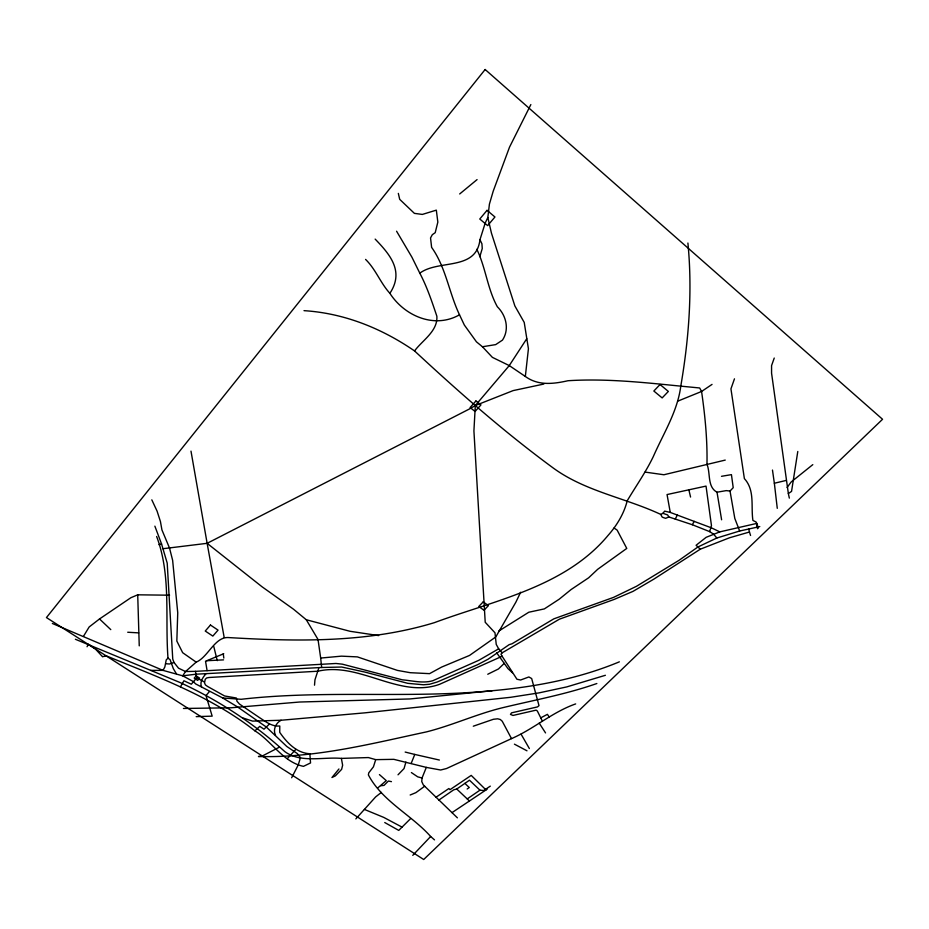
<?xml version="1.0" encoding="UTF-8"?>
<svg xmlns="http://www.w3.org/2000/svg" width="929" height="929" viewBox="0 0 929 929"><rect width="100%" height="100%" fill="white"/><g stroke="black" fill="none" stroke-linecap="round" stroke-linejoin="round"><path stroke-width="1.39" d="M721.612 519.799L717.014 492.207C707.062 486.912 710.685 473.221 706.969 464.245C707.457 439.893 705.088 415.739 701.569 391.481L699.665 387.974L680.783 386.15C643.309 382.434 605.708 378.347 568.002 380.727C553.394 384.002 538.123 385.895 525.338 376.454L528.427 348.723L524.223 322.409L514.863 305.931L491.441 233.109L487.83 217.525L489.42 204.101L493.206 191.188L509.51 147.177L530.854 104.571M575.666 703.915C552.418 712.032 533.896 728.893 511.519 738.625L446.489 768.538L440.648 770.013L426.318 767.389L422.033 778.014L421.754 781.568L423.299 784.9L457.393 817.834M314.513 685.184L314.966 679.784L318.949 667.626L321.655 667.486L341.698 667.034L364.772 672.039L407.796 683.338L423.403 684.766L429.581 684.255L437.373 681.956L477.611 664.676L488.015 659.253L509.173 644.645L511.984 643.797L553.835 618.842L613.535 597.393L636.539 586.269L679.076 560.292L697.923 546.984L716.851 538.007L739.658 531.005L759.771 526.592M75.388 639.268L150.73 670.378L163.051 670.39L164.851 666.941L166.221 659.915L167.986 658.127C164.967 617.715 171.308 575.202 156.629 536.486M102.55 656.664L106.614 655.99C157.779 676.974 210.976 696.309 254.929 730.844C271.837 741.33 283.113 762.105 303.469 766.355L310.541 762.941L309.845 753.733C296.514 753.082 286.782 742.515 279.734 732.354L279.78 726.002C271.814 726.745 265.833 721.705 259.597 717.687L239.473 704.054L237 701.267L236.314 698.004L224.563 695.96L207.585 686.461L205.437 684.928L204.519 682.885L205.228 679.32L206.633 677.973L208.967 677.496L318.043 671.202C359.558 661.483 399.307 698.968 439.626 684.29L502.136 656.257L516.942 679.25L520.612 680.005L528.88 676.962L531.678 678.553L539.006 705.645L537.485 706.911L511.542 712.845L510.462 714.401L512.982 715.446L536.161 710.139L537.368 711.045L542.315 721.009M797.79 451.482L791.554 491.383L788.361 493.589L789.336 498.118M52.349 623.464L163.051 670.39L182.699 675.824L185.533 671.528L196.182 662.133C207.817 657.418 214.564 637.317 227.744 637.526C296.653 641.556 367.652 643.042 434.424 622.639C494.437 600.366 565.064 587.047 608.007 535.487C616.821 525.466 623.986 513.772 627.226 500.743C635.982 486.053 645.864 472.048 653.296 456.603C663.387 433.553 677.52 411.582 680.783 386.15C688.9 338.911 692.558 290.835 687.901 243.026M405.903 762.082L404.045 768.562L398.018 774.809M479.828 256.671L482.256 248.519L481.919 243.781L479.956 239.694L485.24 222.972L487.83 217.525M426.318 767.389L393.85 759.341L375.711 759.643L373.446 766.82L368.778 772.823L368.383 774.891C382.005 801.042 411.489 814.965 430.65 836.495L434.505 839.886M304.004 310.658C344.136 313.178 381.691 328.309 414.555 350.93C422.393 340.269 437.919 331.2 436.862 316.232C431.939 301.6 427.026 286.852 419.803 273.172C438.616 259.168 476.263 271.268 479.956 239.694M734.467 378.823L730.949 388.868L744.373 478.598C755.103 490.338 750.783 506.259 752.908 520.437L756.125 522.028L757.541 528.74M411.164 763.452L414.775 754.441L439.382 760.038M525.338 376.454L509.266 365.585L492.393 357.363L482.453 346.761L476.449 341.837L464.337 325.034L459.507 314.792C434.609 329.075 404.533 316.046 389.878 293.32C404.324 271.523 390.331 254.801 375.153 239.101M716.851 538.007L713.518 534.105L709.64 531.62L711.475 525.663L706.028 486.099L667.057 494.553L670.262 512.425L711.312 527.8L719.801 531.876L757.065 523.341L758.064 528.241M520.658 592.226L515.862 602.189L495.784 636.946L469.517 655.444L441.6 667.092L429.546 673.653L410.177 672.689L397.38 670.39L357.363 656.884L341.431 656.153L320.679 658.057L318.02 639.466L306.291 619.759L293.471 609.18L261.99 586.733L207.132 543.314L190.991 451.122M774.24 358.048L771.569 365.608L771.569 373.168L788.361 493.589M87.047 646.735L88.383 644.238L95.176 648.744L102.422 656.582M675.22 519.067L677.357 515.084M694.207 521.378L692.314 524.722L668.857 516.965L667.626 514.945L662.934 513.319L660.693 514.387C625.345 497.828 585.328 491.441 553.266 468.03C504.447 432.194 458.903 392.096 414.555 350.93M180.423 686.833L183.93 680.771L191.316 684.208L196.785 677.903L195.415 671.353L185.533 671.528L178.531 668.183L173.99 662.447L172.748 659.056L167.208 563.113L161.553 543.976L154.876 526.151M83.54 636.226L89.161 626.97L99.519 618.958L130.838 597.742L137.713 594.815L169.577 595.199M291.648 777.77L298.255 764.915L300.473 757.623L297.234 753.512L286.794 746.475L266.286 727.012L237.336 706.783L222.681 697.969L195.647 683.918L193.255 681.526L182.699 675.824L196.019 674.199L318.949 667.626M526.755 338.725L509.266 365.585L475.311 405.543L469.923 408.725L207.132 543.314L162.935 548.725M787.072 487.504L791.148 482L812.805 464.639M662.934 513.319L664.653 511.147L670.262 512.425M206.041 673.664C202.882 677.299 199.421 682.153 201.616 687.181M209.339 691.64L206.006 695.589L212.172 716.143L196.193 716.642M355.853 818.89L375.641 796.919L381.366 792.414M338.934 768.991L331.955 777.515L335.346 775.889L341.617 769.375L342.638 765.217L341.373 758.401C323.048 756.74 300.671 763.336 284.738 751.561C253.687 723.285 218.245 700.083 180.087 682.548L150.73 670.378M254.929 730.844L259.748 726.362L263.999 729.184L269.294 724.19M412.766 855.354L430.65 836.495M717.014 492.207L726.246 490.617L730.02 491.046L733.213 487.69L731.437 474.638L721.496 476.31M287.305 758.633L295.863 749.401M384.745 822.537L398.75 830.398L410.63 818.588M477.076 179.599L459.681 193.964M496.678 652.808L504.238 663.376L498.443 668.973L487.748 674.257M377.604 788.071L386.278 780.627L379.427 774.6M605.394 675.29L566.736 686.914L539.006 692.883L510.416 697.331L364.888 712.845L281.092 720.254C275.808 723.006 272.72 729.648 275.507 735.245M748.669 528.856L749.459 532.015L729.486 537.786L700.28 549.202L653.726 579.208L632.986 591.378L614.139 599.437L559.397 619.19L502.159 652.82L500.963 654.202L502.136 656.257M424.681 786.248L415.89 792.646L410.177 795.003M467.159 789L469.273 787.525L464.883 783.391L456.754 789.023L453.724 789.813L438.778 800.136M464.883 783.391L469.482 780.209L479.945 790.173L483.719 790.533L490.303 786.131M456.754 789.023L467.229 798.917L479.945 790.173M435.91 797.303L448.87 788.547L450.031 789.662L471.212 775.39L485.995 789.929M452.005 812.631L487.202 789.127M498.652 631.139L528.822 612.223L544.348 608.901L559.177 599.217L571.114 589.532L588.638 577.803L597.707 569.28L626.773 548.424L617.146 530.122L614.069 528.009M502.159 652.82L498.676 648.814L478.923 660.252L432.833 680.713C422.927 683.639 412.348 680.678 402.303 679.819L342.348 664.165L335.961 663.48L195.415 671.353M279.49 747.125L262.036 756.136L258.436 756.508C315.605 758.087 371.089 743.746 426.504 731.878C452.876 725.224 477.669 713.553 504.18 707.341C535.197 699.909 566.667 694.114 596.848 683.523M540.724 717.862L547.413 714.343L549.132 716.921M712.044 384.397L701.569 391.481L677.717 401.165M668.857 516.965L665.64 518.324L664.223 517.871L662.203 517.116L660.693 514.387M223.738 653.726L205.53 661.216L207.097 670.657M619.364 661.831C578.953 678.658 535.615 686.821 492.173 690.735L409.944 698.945L299.602 702.022L230.891 707.793L183.443 708.467M719.801 531.876L706.145 537.322L696.1 545.277L700.28 549.202M473.291 726.211L493.438 719.267L497.689 718.802L500.336 719.522L502.252 721.252L511.519 738.625M173.99 662.447L169.496 663.991L165.78 663.747M158.975 544.696L161.553 543.976M777.271 508.337L774.356 483.243L786.108 480.456M725.247 460.087L663.921 474.754L645.063 472.095M543.848 384.049L513.145 390.598L475.311 405.543L473.918 430.893L485.217 622.267L494.983 632.8L496.237 644.401L498.676 648.814M380.774 785.737L384.037 785.388L388.38 781.022L391.446 781.649M482.453 346.761L495.691 344.613L502.473 340.119C509.626 329.342 506.212 315.465 497.34 306.756C487.423 288.756 485.762 267.703 476.821 249.286M492.173 690.735C408.609 698.771 324.604 689.678 241.134 699.293L222.681 697.969M206.737 660.716L223.552 659.869M341.373 758.401L368.383 757.565L375.711 759.643M281.092 720.254L252.63 721.113L243.038 718.024M127.714 632.243L138.688 632.881M378.695 635.599L350.001 631.279L306.291 619.759M405.172 752.06L414.775 754.441M422.033 778.014L417.69 776.83L411.384 772.568M692.314 524.722L709.64 531.62M364.389 809.414L383.758 817.404L402.048 827.124M204.345 681.979L196.785 677.903M514.422 744.164L526.987 750.806M196.182 662.133L182.665 652.692L176.835 641.056L177.741 612.768L172.631 560.315L169.554 548.133L161.936 529.925L160.438 521.541L157.082 511.136L151.81 499.837M167.986 658.127L170.112 659.706L173.351 668.694L176.289 673.618M512.471 672.782L507.931 668.59L504.238 663.376M467.229 798.917L469.424 800.995M99.519 618.958L110.783 629.63M389.878 293.32C380.402 282.939 375.746 269.282 365.573 259.4M539.215 723.134L545.544 732.923M396.578 231.216L411.895 257.147L419.803 273.172M521.064 734.154L529.356 748.53M730.02 491.046L734.816 518.475L739.658 531.005M459.507 314.792C449.044 292.879 445.839 267.169 431.613 247.369L430.545 237.929L432.322 234.689L435.213 232.68L437.838 222.112L436.328 210.14L422.347 214.425L414.404 213.368L399.702 199.34L398.332 193.395M750.562 535.464L749.459 532.015M213.786 646.514L217.258 660.658M688.9 490.001L690.561 497.05M207.132 543.314L224.156 637.329M320.679 658.057L321.655 667.486M772.475 470.062L774.356 483.243M223.262 653.923L223.819 658.08M139.245 645.852L137.713 594.815M485.135 69.501L46.45 617.576L423.705 859.499L882.55 419.281L485.135 69.501M487.04 210.337L479.77 219.012L487.667 225.619L494.948 216.98L487.04 210.337M210.453 625.043L205.251 631.046L212.834 636.098L218.048 630.117L210.453 625.043M196.182 675.871L194.207 678.124L197.668 680.365L199.642 678.124L196.182 675.871M475.938 400.956L470.074 407.541L475.091 411.454L480.967 404.881L475.938 400.956M660.043 384.513L653.842 391.028L662.156 397.914L668.357 391.434L660.043 384.513M483.231 601.864L478.783 606.486L483.974 610.248L488.422 605.638L483.231 601.864"/></g></svg>
